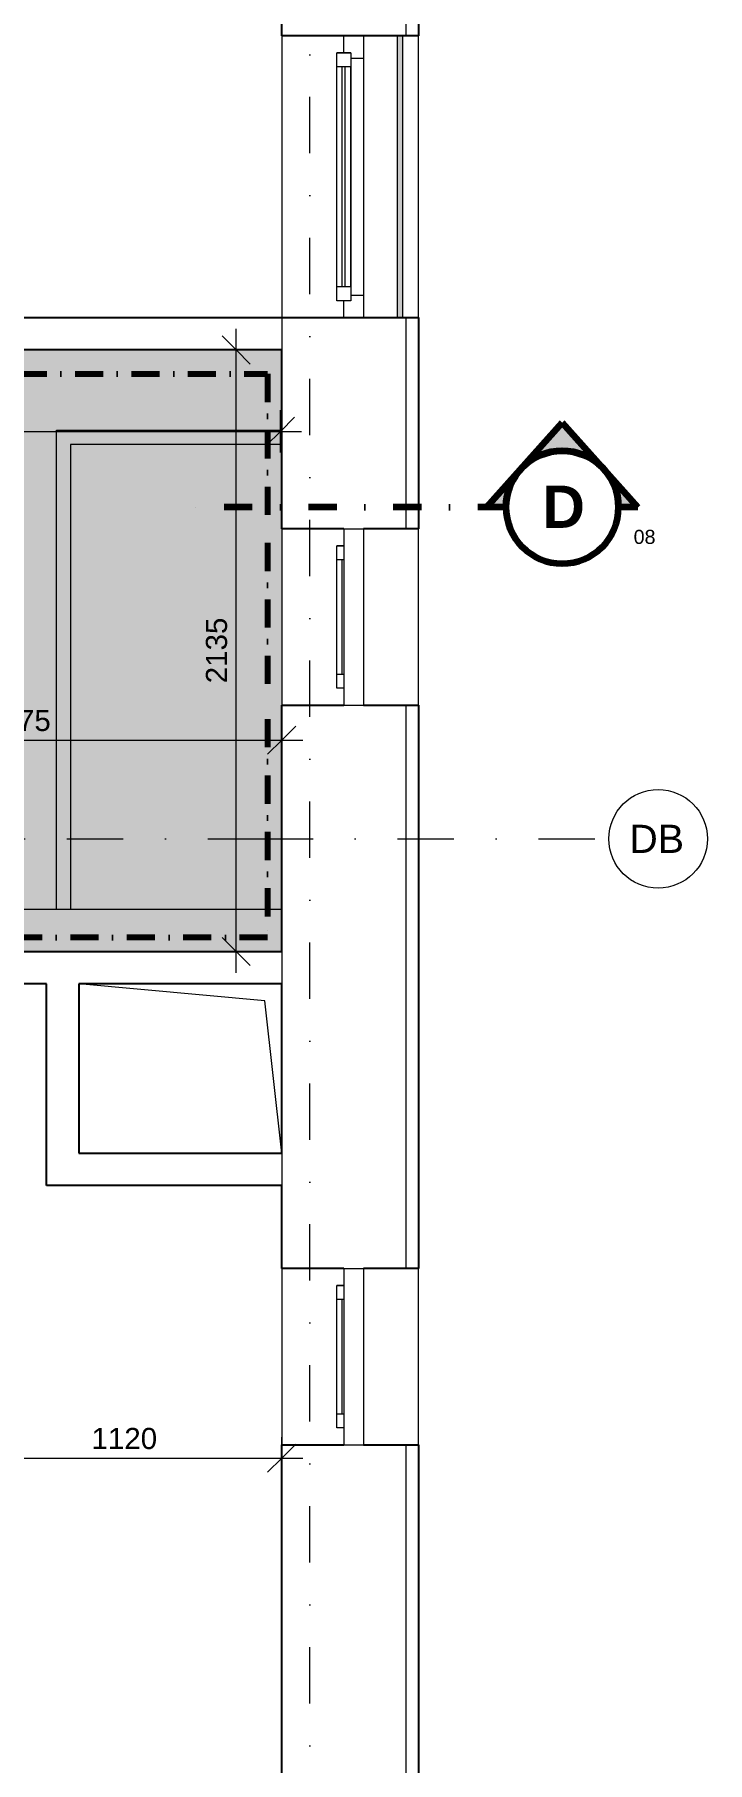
# Model space of a CAD drawing. Header units: millimetres. Extents: x -7570 to 42709, y -1655 to 71550.
# Drawn here: x 20921 to 23309, y 60752 to 66884 of the extents above; entities that cross this region are included whole.
import ezdxf

# ---------------------------------------------------------------- set-up
doc = ezdxf.new("R2010")
doc.units = ezdxf.units.MM
for name, pattern in [('HA_DashDot_10mm-S3mm', [500, 200, -150, 0, -150]), ('HA_DashDot_4mm-S1mm', [200, 100, -50, 0, -50]), ('HA_DashDot_6mm-S2mm', [300, 100, -100, 0, -100])]:
    doc.linetypes.add(name, pattern=pattern)
for name, color, linetype, lineweight in [('-UNDERLAY_A-FLOR-HRAL-OTLN', 9, 'Continuous', 9), ('-UNDERLAY_I-WALL-____-OTLN', 9, 'Continuous', 9), ('A-____-____-DIMS', 9, 'Continuous', 5), ('A-____-____-DIMS-50', 9, 'Continuous', 5), ('A-CLNG-____-PATT', 9, 'Continuous', 9), ('A-DETL-GENF-OTLN', 9, 'Continuous', 9), ('A-GENM-____-OTLN', 9, 'Continuous', 9), ('A-GLAZ-____-MCUT', 9, 'Continuous', 5), ('A-GLAZ-____-OTLN', 9, 'Continuous', 5), ('A-WALL-____-MCUT', 9, 'Continuous', 9), ('A-WALL-____-OTLN', 9, 'Continuous', 9), ('G-____-____-SYMB', 9, 'Continuous', 5), ('I-WALL-____-MCUT', 9, 'Continuous', 25), ('S-GRID-____-IDEN', 9, 'Continuous', 9), ('S-GRID-____-OTLN', 9, 'Continuous', 5)]:
    doc.layers.add(name, color=color, linetype=linetype, lineweight=lineweight)
doc.styles.add('Arial', font='arial.ttf', dxfattribs={"height": 100})
doc.styles.add('Arial_1', font='arial.ttf', dxfattribs={"height": 75})
doc.styles.add('Arial_3', font='arial.ttf', dxfattribs={"height": 50})
doc.styles.add('Arial_B_1', font='arialbd.ttf', dxfattribs={"height": 150})
doc.dimstyles.new('Inner_Dimensions_1', dxfattribs={"dimscale": 304.8, "dimtxt": 76.519455, "dimasz": 0.328084, "dimexe": 0.246063, "dimexo": 0.0625, "dimgap": 0.032808, "dimtad": 1, "dimdec": 0, "dimzin": 0, "dimdsep": 46, "dimtxsty": 'Arial_1', "dimblk1": 'OBLIQUE', "dimblk2": 'OBLIQUE', "dimsah": 1, "dimcen": 0.09, "dimdle": 0.246063, "dimazin": 0, "dimtfac": 1, "dimtdec": 4, "dimtix": 1, "dimtmove": 0, "dimatfit": 3, "dimfxl": 0.246063, "dimfxlon": 1, "dimtvp": 1, "dimtolj": 1, "dimtzin": 0, "dimlwd": 9, "dimlwe": 9, "dimarcsym": 2})

# ---------------------------------------------------------------- blocks, each defined once
blk = doc.blocks.new('Railing - Railing-1603245-DPS_D - 2NP')
at = {"layer": '-UNDERLAY_A-FLOR-HRAL-OTLN'}
blk.add_hatch(color=256, dxfattribs=at).paths.add_polyline_path([(22228.2, 65879.9), (22228.2, 66879.9), (22208.2, 66879.9), (22208.2, 65879.9)])
for p, q in [((22208.2, 66879.9), (22228.2, 66879.9)), ((22208.2, 66879.9), (22208.2, 65879.9)), ((22228.2, 65879.9), (22228.2, 66879.9)), ((22228.2, 65879.9), (22208.2, 65879.9))]:
    blk.add_line(p, q, dxfattribs=at)
blk = doc.blocks.new('HA_GM_Shaft_Rectangle - Default-2017727-DPS_D - 2NP')
at = {"layer": 'A-DETL-GENF-OTLN'}
for p, q in [((0, 600), (60, 60)), ((60, 60), (720, 0))]:
    blk.add_line(p, q, dxfattribs=at)
at = {"layer": 'A-GENM-____-OTLN'}
for p, q in [((0, 600), (0, 0)), ((720, 600), (0, 600)), ((720, 0), (720, 600)), ((0, 0), (720, 0))]:
    blk.add_line(p, q, dxfattribs=at)
blk = doc.blocks.new('HA_WD_SinglePanel - 1000x2100-1653868-DPS_D - 2NP')
at = {"layer": 'A-GLAZ-____-MCUT'}
for p, q in [((-500, 70), (-420, 70)), ((-420, 70), (-420, 25)), ((420, 25), (420, 70)), ((420, 70), (500, 70)), ((-440, 0), (-500, 0)), ((-440, -25), (-440, 25)), ((-440, 25), (-390, 25)), ((-390, 25), (-390, -25)), ((390, 5), (-390, 5)), ((390, -25), (390, 25)), ((390, 25), (440, 25)), ((440, 25), (440, -25)), ((500, 0), (440, 0)), ((-390, -25), (-440, -25)), ((390, -5), (-390, -5)), ((440, -25), (390, -25))]:
    blk.add_line(p, q, dxfattribs=at)
at = {"layer": 'A-GLAZ-____-OTLN'}
for p, q in [((-420, 70), (420, 70)), ((-440, 25), (-440, -25)), ((-440, 25), (440, 25)), ((390, 25), (-390, 25)), ((440, 25), (440, -25)), ((440, -25), (-440, -25)), ((390, -25), (-390, -25))]:
    blk.add_line(p, q, dxfattribs=at)
blk = doc.blocks.new('HA_WD_SinglePanel - 625x1000-1653871-DPS_D - 2NP')
at = {"layer": 'A-GLAZ-____-MCUT'}
for p, q in [((-252.5, -25), (-252.5, 0)), ((-202.5, 0), (-202.5, -25)), ((202.5, -25), (202.5, 0)), ((252.5, 0), (252.5, -25)), ((-202.5, -25), (-252.5, -25)), ((202.5, -5), (-202.5, -5)), ((252.5, -25), (202.5, -25))]:
    blk.add_line(p, q, dxfattribs=at)
at = {"layer": 'A-GLAZ-____-OTLN'}
for p, q in [((-312.5, 0), (-312.5, 70)), ((-312.5, 70), (312.5, 70)), ((312.5, 0), (312.5, 70)), ((-312.5, 0), (312.5, 0)), ((-252.5, 0), (-252.5, -25)), ((252.5, 0), (252.5, -25)), ((252.5, -25), (-252.5, -25)), ((202.5, -25), (-202.5, -25))]:
    blk.add_line(p, q, dxfattribs=at)
blk = doc.blocks.new('HA_GM_Tiling_LineBased - Generic Tiles-1678942-DPS_D - 2NP')
at = {"layer": 'A-GENM-____-OTLN', "linetype": 'HA_DashDot_4mm-S1mm', "lineweight": 80}
blk.add_line((50, -50), (3335, -50), dxfattribs=at)
blk = doc.blocks.new('HA_GM_Tiling_LineBased - Generic Tiles-1681808-DPS_D - 2NP')
at = {"layer": 'A-GENM-____-OTLN', "linetype": 'HA_DashDot_4mm-S1mm', "lineweight": 80}
blk.add_line((50, -50), (550, -50), dxfattribs=at)
blk = doc.blocks.new('HA_GM_Tiling_LineBased - Generic Tiles-1674560-DPS_D - 2NP')
at = {"layer": 'A-GENM-____-OTLN', "linetype": 'HA_DashDot_4mm-S1mm', "lineweight": 80}
blk.add_line((50, -50), (575, -50), dxfattribs=at)
blk = doc.blocks.new('HA_GM_Tiling_LineBased - Generic Tiles-1681956-DPS_D - 2NP')
at = {"layer": 'A-GENM-____-OTLN', "linetype": 'HA_DashDot_4mm-S1mm', "lineweight": 80}
blk.add_line((50, -50), (825, -50), dxfattribs=at)
blk = doc.blocks.new('HA_GM_Shaft_Rectangle - Default-2017710-DPS_D - 2NP')
at = {"layer": 'A-DETL-GENF-OTLN'}
for p, q in [((0, 600), (60, 60)), ((60, 60), (720, 0))]:
    blk.add_line(p, q, dxfattribs=at)
blk = doc.blocks.new('Grid - Radius 3_5mm-353793-DPS_D - 2NP')
at = {"layer": 'S-GRID-____-IDEN'}
blk.add_circle((0, 0), 3.5, dxfattribs=at)
blk = doc.blocks.new('DIMBLOCK61-DPS_D - 2NP')
at = {"layer": 'A-____-____-DIMS-50', "lineweight": 9}
for p, q in [((20678.2, 61907), (20678.2, 61757)), ((20678.2, 61832), (20678.2, 61907)), ((20678.2, 61832), (20728.2, 61882)), ((21798.2, 61907), (21798.2, 61757)), ((21798.2, 61832), (21798.2, 61907)), ((21798.2, 61832), (21848.2, 61882)), ((20678.2, 61832), (20628.2, 61782)), ((20678.2, 61832), (21873.2, 61832)), ((21798.2, 61832), (21748.2, 61782))]:
    blk.add_line(p, q, dxfattribs=at)
at = {"layer": 'A-____-____-DIMS-50', "color": 0, "lineweight": 9, "insert": (21122.8, 61939.4), "char_height": 75, "width": 276.883, "attachment_point": 1, "line_spacing_factor": 0.941778, "style": 'Arial_1'}
blk.add_mtext('1120', dxfattribs=at)
blk = doc.blocks.new('_Oblique')
at = {"color": 0, "linetype": 'ByBlock', "lineweight": -2}
blk.add_line((-0.5, -0.5), (0.5, 0.5), dxfattribs=at)
blk = doc.blocks.new('DIMBLOCK76-DPS_D - 2NP')
at = {"layer": 'A-____-____-DIMS-50', "lineweight": 9}
for p, q in [((19923.2, 64455.2), (19923.2, 64305.2)), ((19923.2, 64380.2), (19923.2, 64455.2)), ((21798.2, 64455.2), (21798.2, 64305.2)), ((21798.2, 64380.2), (21798.2, 64455.2)), ((19923.2, 64380.2), (19973.2, 64430.2)), ((21798.2, 64380.2), (21848.2, 64430.2)), ((19923.2, 64380.2), (19873.2, 64330.2)), ((19923.2, 64380.2), (21873.2, 64380.2)), ((21798.2, 64380.2), (21748.2, 64330.2))]:
    blk.add_line(p, q, dxfattribs=at)
at = {"layer": 'A-____-____-DIMS-50', "color": 0, "lineweight": 9, "insert": (20745.3, 64487.6), "char_height": 75, "width": 276.883, "attachment_point": 1, "line_spacing_factor": 0.941778, "style": 'Arial_1'}
blk.add_mtext('1875', dxfattribs=at)
blk = doc.blocks.new('Section - With Sheet Number-366786-DPS_D - 2NP')
at = {"layer": 'G-____-____-SYMB'}
h = blk.add_hatch(color=256, dxfattribs=at)
edge = h.paths.add_edge_path()
edge.add_line((1.37, 0), (0, 0))
edge.add_arc((-4, 0), 4, 0, 180)
edge.add_line((-8, 0), (-9.37, 0))
edge.add_line((-9.37, 0), (-4, 6))
edge.add_line((-4, 6), (1.37, 0))
at = {"layer": 'G-____-____-SYMB', "lineweight": 100}
for p, q in [((-4, 6), (-9.37, 0)), ((1.37, 0), (-4, 6)), ((-9.37, 0), (-8, 0)), ((0, 0), (1.37, 0))]:
    blk.add_line(p, q, dxfattribs=at)
blk.add_circle((-4, 0), 4, dxfattribs=at)
blk.add_arc((-4, 0), 4, 0, 180, dxfattribs=at)
blk = doc.blocks.new('DIMBLOCK166-DPS_D - 2NP')
at = {"layer": 'A-____-____-DIMS-50', "lineweight": 9}
for p, q in [((18413.2, 65551.1), (18413.2, 65401.1)), ((18413.2, 65476.1), (18413.2, 65551.1)), ((18413.2, 65476.1), (18463.2, 65526.1)), ((21793.2, 65401.1), (21793.2, 65551.1)), ((21793.2, 65476.1), (21843.2, 65526.1)), ((18338.2, 65476.1), (21868.2, 65476.1)), ((18413.2, 65476.1), (18363.2, 65426.1)), ((21793.2, 65476.1), (21743.2, 65426.1)), ((21793.2, 65476.1), (21793.2, 65401.1))]:
    blk.add_line(p, q, dxfattribs=at)
at = {"layer": 'A-____-____-DIMS-50', "color": 0, "lineweight": 9, "insert": (19987.8, 65583.5), "char_height": 75, "width": 276.883, "attachment_point": 1, "line_spacing_factor": 0.941778, "style": 'Arial_1'}
blk.add_mtext('3380', dxfattribs=at)
blk = doc.blocks.new('DIMBLOCK167-DPS_D - 2NP')
at = {"layer": 'A-____-____-DIMS-50', "lineweight": 9}
for p, q in [((21636.3, 65764.9), (21586.3, 65814.9)), ((21636.3, 63554.9), (21636.3, 65839.9)), ((21561.3, 65764.9), (21711.3, 65764.9)), ((21636.3, 65764.9), (21561.3, 65764.9)), ((21636.3, 65764.9), (21686.3, 65714.9)), ((21636.3, 63629.9), (21586.3, 63679.9)), ((21561.3, 63629.9), (21711.3, 63629.9)), ((21636.3, 63629.9), (21561.3, 63629.9)), ((21636.3, 63629.9), (21686.3, 63579.9))]:
    blk.add_line(p, q, dxfattribs=at)
at = {"layer": 'A-____-____-DIMS-50', "color": 0, "lineweight": 9, "insert": (21528.9, 64582), "char_height": 75, "width": 276.883, "attachment_point": 1, "rotation": 90, "line_spacing_factor": 0.941778, "style": 'Arial_1'}
blk.add_mtext('2135', dxfattribs=at)

msp = doc.modelspace()

# ---------------------------------------------------------------- hatches: boundary and pattern name
at = {"layer": 'A-CLNG-____-PATT', "lineweight": 5}
msp.add_hatch(color=256, dxfattribs=at).paths.add_polyline_path([(21798.2, 63629.9), (21798.2, 65764.9), (18413.2, 65764.9), (18413.2, 63629.9), (21356.2, 63629.9)])

# ---------------------------------------------------------------- linework, layer by layer
at = {"layer": '-UNDERLAY_I-WALL-____-OTLN'}
for p, q in [((20998.2, 63779.9), (20998.2, 65479.9)), ((20998.2, 65479.9), (21798.2, 65479.9)), ((21048.2, 65429.9), (21048.2, 63779.9)), ((21798.2, 65429.9), (21048.2, 65429.9)), ((18413.2, 63779.9), (21798.2, 63779.9))]:
    msp.add_line(p, q, dxfattribs=at)
at = {"layer": 'A-WALL-____-MCUT', "lineweight": 25}
for p, q in [((22283.2, 69214.9), (22283.2, 66879.9)), ((21798.2, 66879.9), (21798.2, 68729.9)), ((22283.2, 66879.9), (21798.2, 66879.9)), ((21798.2, 65879.9), (22283.2, 65879.9)), ((22283.2, 65879.9), (22283.2, 65129.9)), ((21798.2, 65129.9), (21798.2, 65764.9)), ((22018.2, 65129.9), (21798.2, 65129.9)), ((22283.2, 65129.9), (22088.2, 65129.9)), ((21798.2, 63629.9), (21798.2, 64504.9)), ((21798.2, 64504.9), (22018.2, 64504.9)), ((22088.2, 64504.9), (22283.2, 64504.9)), ((22283.2, 64504.9), (22283.2, 62504.9)), ((21798.2, 62914.9), (21798.2, 63514.9)), ((21798.2, 62504.9), (21798.2, 62799.9)), ((22018.2, 62504.9), (21798.2, 62504.9)), ((22283.2, 62504.9), (22088.2, 62504.9)), ((21798.2, 59779.9), (21798.2, 61879.9)), ((21798.2, 61879.9), (22018.2, 61879.9)), ((22088.2, 61879.9), (22283.2, 61879.9)), ((22283.2, 61879.9), (22283.2, 59779.9))]:
    msp.add_line(p, q, dxfattribs=at)
at = {"layer": 'A-WALL-____-MCUT'}
for p, q in [((22238.2, 68729.9), (22238.2, 66879.9)), ((21798.2, 65879.9), (21798.2, 65764.9)), ((22238.2, 65879.9), (22238.2, 65129.9)), ((22238.2, 64504.9), (22238.2, 62504.9)), ((21798.2, 63629.9), (21798.2, 63514.9)), ((21798.2, 62914.9), (21798.2, 62799.9)), ((22238.2, 61879.9), (22238.2, 59779.9))]:
    msp.add_line(p, q, dxfattribs=at)
at = {"layer": 'A-WALL-____-OTLN'}
for p, q in [((21798.2, 66879.9), (21798.2, 65879.9)), ((22283.2, 65879.9), (22283.2, 66879.9)), ((21798.2, 65129.9), (21798.2, 64504.9)), ((22283.2, 64504.9), (22283.2, 65129.9)), ((21798.2, 62504.9), (21798.2, 61879.9)), ((22283.2, 61879.9), (22283.2, 62504.9))]:
    msp.add_line(p, q, dxfattribs=at)
at = {"layer": 'G-____-____-SYMB', "linetype": 'HA_DashDot_6mm-S2mm', "lineweight": 100}
msp.add_line((22593.8, 65207), (21467.8, 65207), dxfattribs=at)
at = {"layer": 'I-WALL-____-MCUT'}
for p, q in [((18048.2, 65879.9), (21798.2, 65879.9)), ((21798.2, 65764.9), (18413.2, 65764.9)), ((18413.2, 63629.9), (21798.2, 63629.9)), ((20963.2, 63514.9), (19563.2, 63514.9)), ((20963.2, 62799.9), (20963.2, 63514.9)), ((21798.2, 63514.9), (21078.2, 63514.9)), ((21078.2, 63514.9), (21078.2, 62914.9)), ((21078.2, 62914.9), (21798.2, 62914.9)), ((21798.2, 62799.9), (20963.2, 62799.9))]:
    msp.add_line(p, q, dxfattribs=at)
at = {"layer": 'S-GRID-____-OTLN', "linetype": 'HA_DashDot_10mm-S3mm', "lineweight": 9}
for p, q in [((21898.2, 53960.4), (21898.2, 69949.6)), ((-5970.1, 64029.9), (21709.3, 64029.9)), ((21709.3, 64029.9), (22959.3, 64029.9))]:
    msp.add_line(p, q, dxfattribs=at)

# ---------------------------------------------------------------- block references
at = {"layer": '-UNDERLAY_A-FLOR-HRAL-OTLN'}
msp.add_blockref('Railing - Railing-1603245-DPS_D - 2NP', (0, 0), dxfattribs=at)
at = {"layer": 'A-GENM-____-OTLN', "linetype": 'HA_DashDot_4mm-S1mm', "lineweight": 80}
msp.add_blockref('HA_GM_Tiling_LineBased - Generic Tiles-1678942-DPS_D - 2NP', (18413.2, 65729.9), dxfattribs=at)
for name, p, rotation in [('HA_GM_Tiling_LineBased - Generic Tiles-1681808-DPS_D - 2NP', (21798.2, 65729.9), 270), ('HA_GM_Tiling_LineBased - Generic Tiles-1674560-DPS_D - 2NP', (21798.2, 65129.9), 270), ('HA_GM_Tiling_LineBased - Generic Tiles-1681956-DPS_D - 2NP', (21798.2, 64504.9), 270), ('HA_GM_Tiling_LineBased - Generic Tiles-1678942-DPS_D - 2NP', (21798.2, 63629.9), 180)]:
    msp.add_blockref(name, p, dxfattribs=dict(at, rotation=rotation))
at = {"layer": 'A-GENM-____-OTLN', "lineweight": 5, "rotation": 180}
msp.add_blockref('HA_GM_Shaft_Rectangle - Default-2017727-DPS_D - 2NP', (21798.2, 63514.9), dxfattribs=at)
at = {"layer": 'A-GENM-____-OTLN', "rotation": 180}
msp.add_blockref('HA_GM_Shaft_Rectangle - Default-2017710-DPS_D - 2NP', (21798.2, 63514.9), dxfattribs=at)
at = {"layer": 'A-GLAZ-____-OTLN', "rotation": 270}
for name, p in [('HA_WD_SinglePanel - 1000x2100-1653868-DPS_D - 2NP', (22018.2, 66379.9)), ('HA_WD_SinglePanel - 625x1000-1653871-DPS_D - 2NP', (22018.2, 64817.4)), ('HA_WD_SinglePanel - 625x1000-1653871-DPS_D - 2NP', (22018.2, 62192.4))]:
    msp.add_blockref(name, p, dxfattribs=at)
at = {"layer": 'G-____-____-SYMB', "lineweight": 100, "extrusion": (0, 0, -1), "xscale": 49.99999999999998, "yscale": 49.99999999999998, "zscale": 49.99999999999998}
msp.add_blockref('Section - With Sheet Number-366786-DPS_D - 2NP', (-22593.8, 65207), dxfattribs=at)
at = {"layer": 'S-GRID-____-IDEN', "xscale": 49.99999999999998, "yscale": 49.99999999999998, "zscale": 49.99999999999998, "rotation": 269.9999999999996}
msp.add_blockref('Grid - Radius 3_5mm-353793-DPS_D - 2NP', (23134.3, 64029.9), dxfattribs=at)

# ---------------------------------------------------------------- texts
at = {"layer": 'G-____-____-SYMB', "attachment_point": 1}
for s, insert, char_height, width, style in [('\\fArial|b1|i0|c0|p34|;D', (22723.2, 65283.6), 150, 184.388, 'Arial_B_1'), ('08', (23047.3, 65126.6), 50, 96.202, 'Arial_3')]:
    msp.add_mtext(s, dxfattribs=dict(at, insert=insert, char_height=char_height, width=width, style=style))
at = {"layer": 'S-GRID-____-IDEN', "lineweight": 5, "insert": (23032.1, 64080), "char_height": 100, "width": 240.506, "attachment_point": 1, "style": 'Arial'}
msp.add_mtext('DB', dxfattribs=at)

# ---------------------------------------------------------------- dimensions: what is measured, and where the dimension line sits
at = {"layer": 'A-____-____-DIMS', "lineweight": 9}
dim = msp.add_linear_dim(base=(21636.3, 65764.9), p1=(21561.3, 63629.9), p2=(21561.3, 65764.9), angle=90, dimstyle='Inner_Dimensions_1', override={"dimpost": '<>', "dimfxl": 2134.999998}, dxfattribs=at)
dim.commit()
dim.dimension.update_dxf_attribs({"geometry": 'DIMBLOCK167-DPS_D - 2NP', "text_midpoint": (21587.9, 64697.4)})
for base, p1, p2, override, picture, middle in [((21793.2, 65476.1), (18413.2, 65551.1), (21793.2, 65401.1), {"dimpost": '<>', "dimfxl": 3383.326765}, 'DIMBLOCK166-DPS_D - 2NP', (20103.2, 65524.5)), ((21798.2, 64380.2), (19923.2, 64455.2), (21798.2, 64455.2), {"dimpost": '<>', "dimfxl": 1875}, 'DIMBLOCK76-DPS_D - 2NP', (20860.7, 64428.5)), ((21798.2, 61832), (20678.2, 61907), (21798.2, 61907), {"dimpost": '<>', "dimfxl": 1120}, 'DIMBLOCK61-DPS_D - 2NP', (21238.2, 61880.3))]:
    dim = msp.add_linear_dim(base=base, p1=p1, p2=p2, dimstyle='Inner_Dimensions_1', override=override, dxfattribs=at)
    dim.commit()
    dim.dimension.update_dxf_attribs({"geometry": picture, "text_midpoint": middle})

doc.saveas('drawing.dxf')
